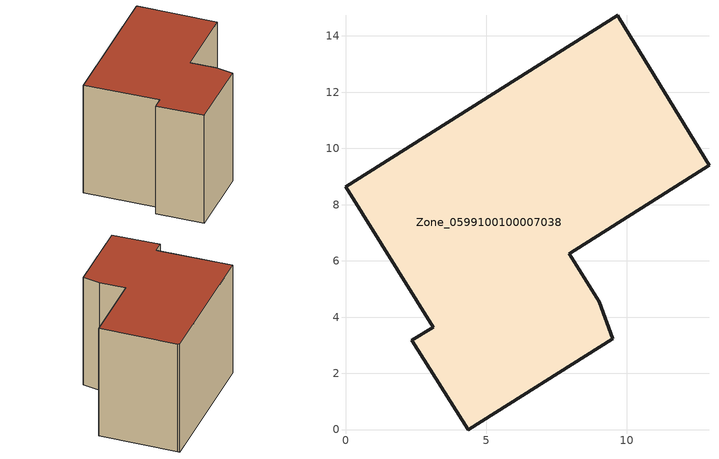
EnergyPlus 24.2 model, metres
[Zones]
Zone_0599100100007038
 floor ground (C_G): 9.68,14.73 9.74,14.62 12.93,9.41 7.96,6.26 9.03,4.55 9.51,3.23 4.36,0 2.36,3.18 3.12,3.65 0,8.64 z0
 wall outside (C_F): 3.12,3.65 2.36,3.18 4.36,0 9.51,3.23 9.03,4.55 7.96,6.26 12.93,9.41 9.74,14.62 9.68,14.73 0,8.64 3.12,3.65 z0:9.22
 roof outside (C_R): 9.74,14.62 9.68,14.73 0,8.64 3.12,3.65 2.36,3.18 4.36,0 9.51,3.23 9.03,4.55 7.96,6.26 12.93,9.41 z9.22
[BUILDING]
Pand.0599100100007038: North Axis=0; Terrain=City; Loads Convergence Tolerance Value=0.04; Temperature Convergence Tolerance Value=0.4; Solar Distribution=FullExterior; Maximum Number of Warmup Days=25; Minimum Number of Warmup Days=1
[Site:Location]
Rotterdam.The.Hague.AP_ZH_NLD Design_Conditions: Latitude=51.96; Longitude=4.45; Time Zone=1; Elevation=-4.5
[SITE:GROUNDTEMPERATURE:BUILDINGSURFACE]
18, 18, 18, 18, 18, 18, 18, 18, 18, 18, 18, 18
[MATERIAL] Thermal Absorptance=0.9; Solar Absorptance=0.7; Visible Absorptance=0.7
Name | Roughness | Thickness | Conductivity | Density | Specific Heat
G.TC.2006-2014 | MediumSmooth | 0.15 | 0.06 | 540 | 1210
F.TC.2006-2014 | Rough | 0.3 | 0.12 | 1920 | 840
R.TC.2006-2014 | MediumRough | 0.2 | 0.08 | 1500 | 1000
[CONSTRUCTION]
C_G: G.TC.2006-2014
C_F: F.TC.2006-2014
C_R: R.TC.2006-2014
[ZONE]
Zone_0599100100007038: Type=1; Multiplier=1; Ceiling Height=Autocalculate; Volume=Autocalculate; Floor Area=autocalculate; Part of Total Floor Area=Yes
[ZONEINFILTRATION:DESIGNFLOWRATE]
Infil_Zone_0599100100007038: Zone or ZoneList or Space or SpaceList=Zone_0599100100007038; Schedule=AlwaysOn; Design Flow Rate Calculation Method=Flow/Area; Flow Rate per Floor Area=0.0015; Constant Term Coefficient=1; Temperature Term Coefficient=0; Velocity Term Coefficient=0; Velocity Squared Term Coefficient=0
[HVACTEMPLATE:ZONE:IDEALLOADSAIRSYSTEM]
Zone_0599100100007038: Maximum Heating Supply Air Temperature=50; Minimum Cooling Supply Air Temperature=13; Maximum Heating Supply Air Humidity Ratio=0.0156; Minimum Cooling Supply Air Humidity Ratio=0.0077; Heating Limit=NoLimit; Cooling Limit=NoLimit; Dehumidification Control Type=ConstantSensibleHeatRatio; Cooling Sensible Heat Ratio=0.7; Dehumidification Setpoint=60; Humidification Control Type=None; Humidification Setpoint=30; Outdoor Air Method=None; Outdoor Air Flow Rate per Person=0.00944; Outdoor Air Flow Rate per Zone Floor Area=0; Outdoor Air Flow Rate per Zone=0; Demand Controlled Ventilation Type=None; Outdoor Air Economizer Type=NoEconomizer; Heat Recovery Type=None; Sensible Heat Recovery Effectiveness=0.7; Latent Heat Recovery Effectiveness=0.65
[ZONECONTROL:THERMOSTAT]
ThermostatControl_Zone_0599100100007038: Zone or ZoneList=Zone_0599100100007038; Control Type Schedule=DualSetpointControlType; Control 1=Thermostat_Zone_0599100100007038; Temperature Difference Between Cutout And Setpoint=0
[THERMOSTATSETPOINT:DUALSETPOINT]
Thermostat_Zone_0599100100007038: Heating Setpoint Temperature Schedule=HeatingSetpoint_Zone_0599100100007038; Cooling Setpoint Temperature Schedule=CoolingSetpoint_Zone_0599100100007038
[SCHEDULE:COMPACT]
HeatingSetpoint_Zone_0599100100007038: Through: 12/31, For: AllDays, Until: 24:00, 21
CoolingSetpoint_Zone_0599100100007038: Through: 12/31, For: AllDays, Until: 24:00, 24
DualSetpointControlType: Through: 12/31, For: AllDays, Until: 24:00, 4
AlwaysOn: Through: 12/31, For: AllDays, Until: 24:00, 1
